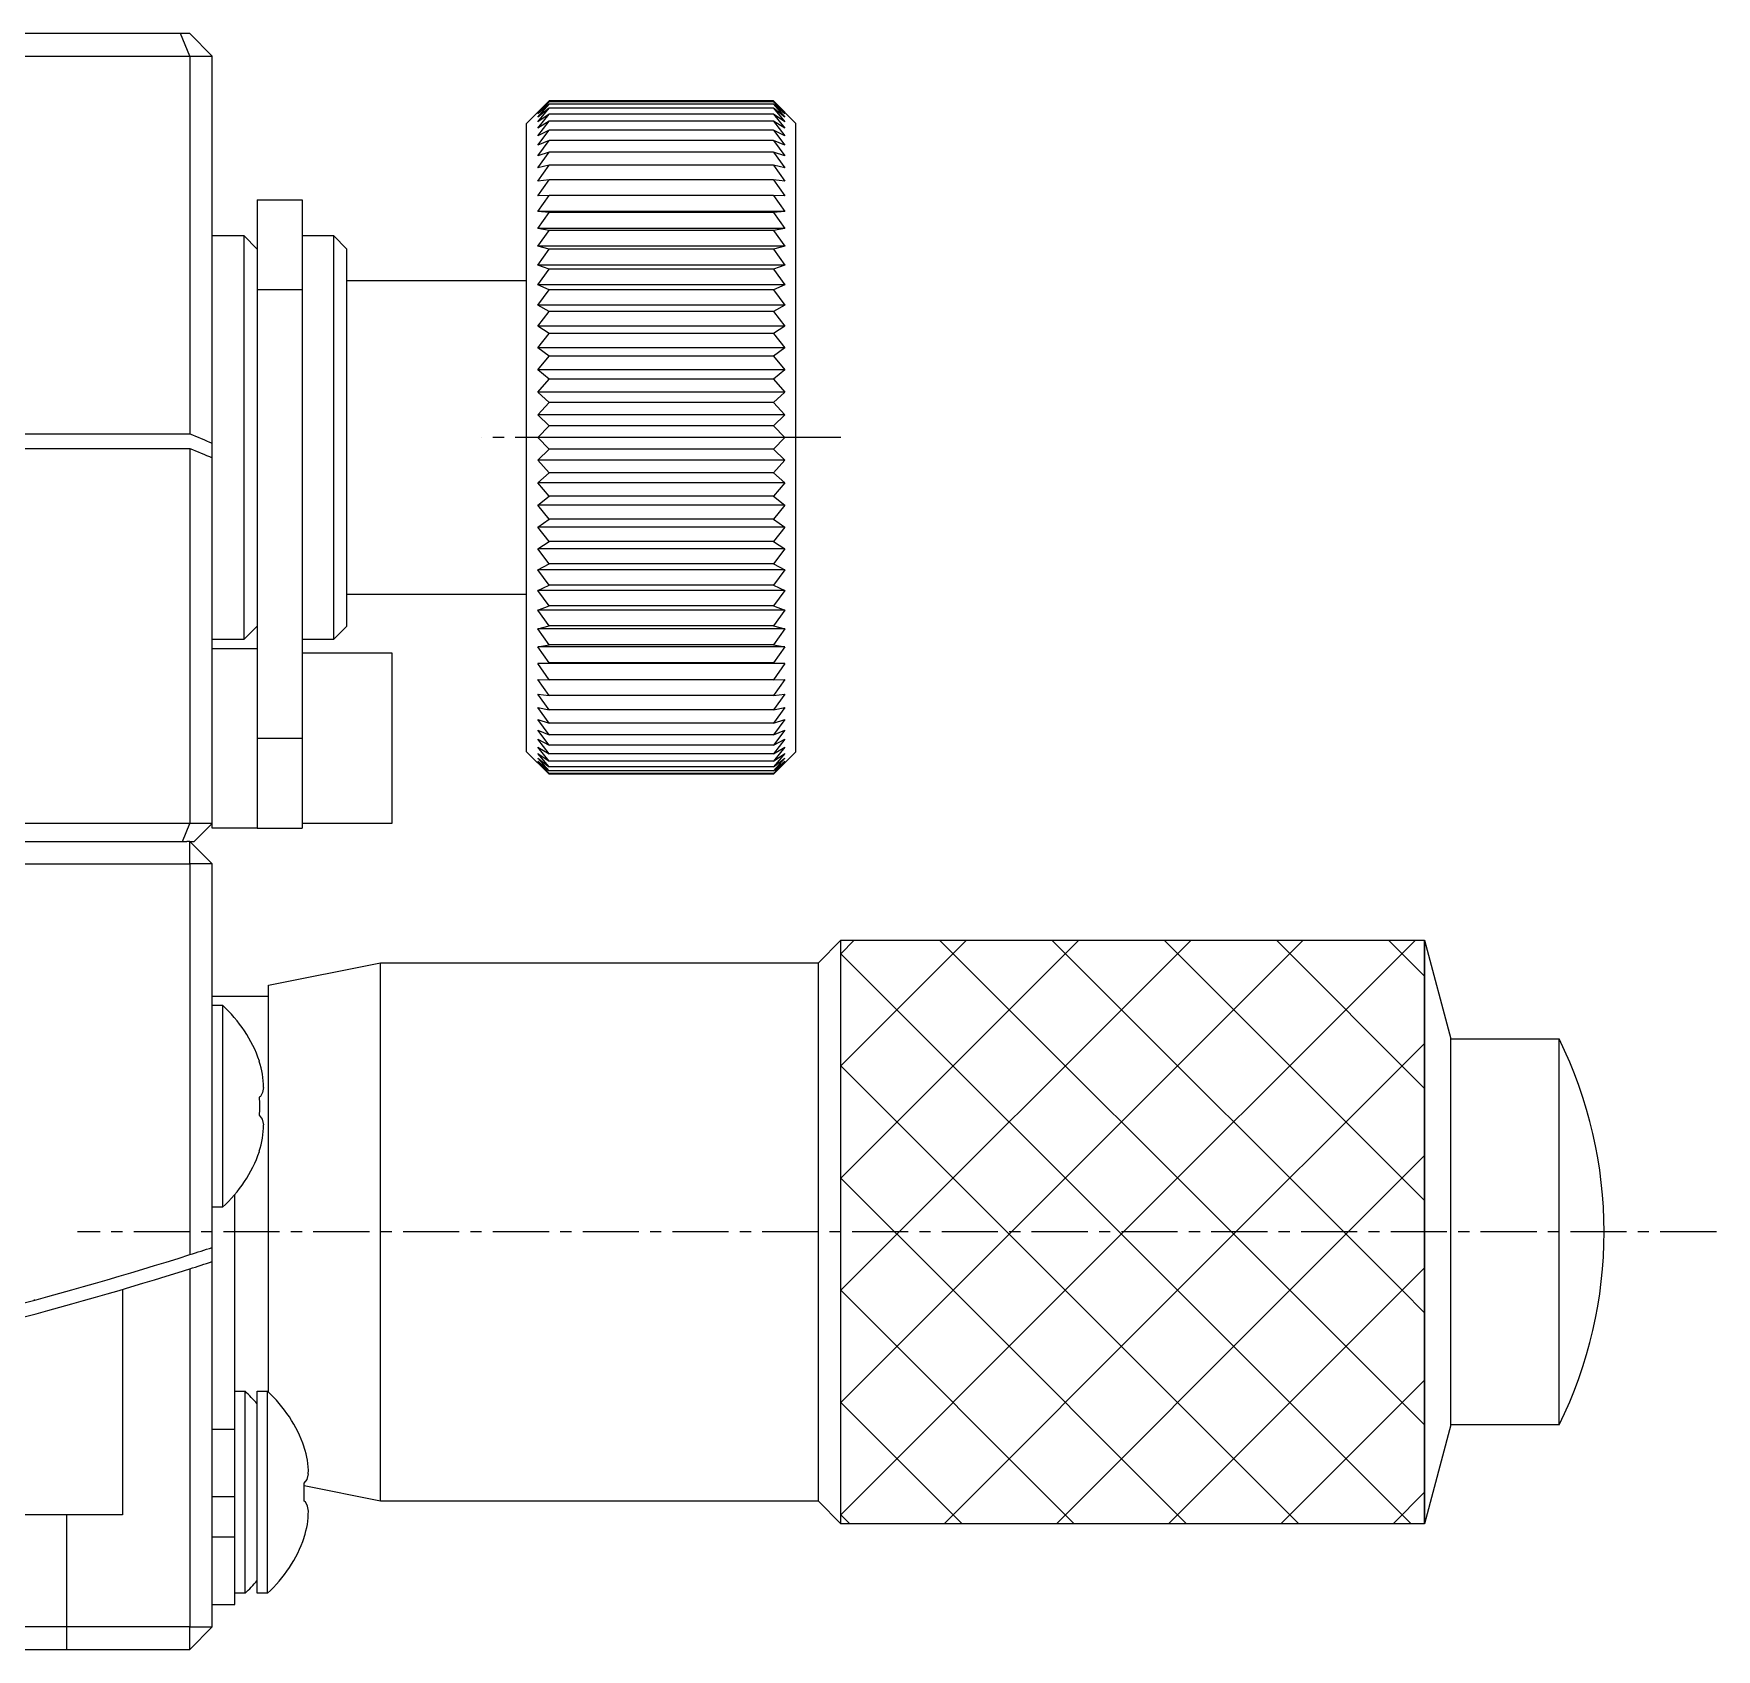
# Model space of a CAD drawing. Extents: x 52 to 451, y 54 to 360.
# Drawn here: x 238.26 to 275.74, y 82.16 to 118.16 of the extents above; entities that cross this region are included whole.
import ezdxf

# ---------------------------------------------------------------- set-up
doc = ezdxf.new("R2010")
doc.units = 0
doc.linetypes.add('CENTER', pattern=[2, 1.25, -0.25, 0.25, -0.25])
doc.layers.get('0').update_dxf_attribs({"linetype": 'CONTINUOUS'})
doc.layers.add('CENTER', color=1, linetype='CENTER')

msp = doc.modelspace()

# ---------------------------------------------------------------- linework, layer by layer
at = {"color": 7, "linetype": 'CONTINUOUS'}
for p, q in [((241.53, 118.161), (192.944, 118.161)), ((241.737, 118.161), (241.53, 118.161)), ((241.737, 117.661), (241.53, 118.161)), ((242.237, 117.661), (241.737, 118.161)), ((192.737, 117.661), (241.737, 117.661)), ((241.737, 117.661), (241.737, 109.246)), ((241.737, 117.661), (242.237, 117.661)), ((242.237, 109.036), (242.237, 117.661)), ((249.237, 116.161), (249.737, 116.661)), ((249.488, 116.408), (249.737, 116.661)), ((249.737, 116.643), (249.488, 116.408)), ((249.488, 116.372), (249.737, 116.643)), ((249.737, 116.588), (249.488, 116.372)), ((249.488, 116.302), (249.737, 116.588)), ((254.737, 116.661), (249.737, 116.661)), ((254.737, 116.643), (249.737, 116.643)), ((254.737, 116.588), (249.737, 116.588)), ((254.737, 116.661), (255.237, 116.161)), ((254.737, 116.661), (254.986, 116.408)), ((254.737, 116.643), (254.986, 116.372)), ((254.986, 116.408), (254.737, 116.643)), ((254.737, 116.588), (254.986, 116.302)), ((254.986, 116.372), (254.737, 116.588)), ((249.737, 116.497), (249.488, 116.302)), ((249.488, 116.197), (249.737, 116.497)), ((249.737, 116.37), (249.488, 116.197)), ((249.488, 116.057), (249.737, 116.37)), ((249.737, 116.209), (249.488, 116.057)), ((249.488, 115.884), (249.737, 116.209)), ((254.737, 116.497), (249.737, 116.497)), ((254.737, 116.37), (249.737, 116.37)), ((254.737, 116.209), (249.737, 116.209)), ((254.737, 116.497), (254.986, 116.197)), ((254.986, 116.302), (254.737, 116.497)), ((254.737, 116.37), (254.986, 116.057)), ((254.986, 116.197), (254.737, 116.37)), ((254.737, 116.209), (254.986, 115.884)), ((254.986, 116.057), (254.737, 116.209)), ((249.237, 102.161), (249.237, 116.161)), ((249.737, 116.012), (249.488, 115.884)), ((249.488, 115.678), (249.737, 116.012)), ((254.737, 116.012), (249.737, 116.012)), ((254.737, 116.012), (254.986, 115.678)), ((254.986, 115.884), (254.737, 116.012)), ((255.237, 102.161), (255.237, 116.161)), ((249.737, 115.783), (249.488, 115.678)), ((249.488, 115.441), (249.737, 115.783)), ((249.737, 115.521), (249.488, 115.441)), ((249.488, 115.172), (249.737, 115.521)), ((254.737, 115.783), (249.737, 115.783)), ((254.737, 115.521), (249.737, 115.521)), ((254.737, 115.783), (254.986, 115.441)), ((254.986, 115.678), (254.737, 115.783)), ((254.737, 115.521), (254.986, 115.172)), ((254.986, 115.441), (254.737, 115.521)), ((249.737, 115.228), (249.488, 115.172)), ((249.488, 114.875), (249.737, 115.228)), ((254.737, 115.228), (249.737, 115.228)), ((254.737, 115.228), (254.986, 114.875)), ((254.986, 115.172), (254.737, 115.228)), ((249.737, 114.906), (249.488, 114.875)), ((249.488, 114.55), (249.737, 114.906)), ((254.737, 114.906), (249.737, 114.906)), ((254.737, 114.906), (254.986, 114.55)), ((254.986, 114.875), (254.737, 114.906)), ((243.237, 114.461), (243.237, 112.461)), ((243.237, 114.461), (244.237, 114.461)), ((244.237, 114.461), (244.237, 112.461)), ((249.488, 114.198), (249.737, 114.556)), ((249.737, 114.556), (249.488, 114.55)), ((254.737, 114.556), (249.737, 114.556)), ((254.737, 114.556), (254.986, 114.198)), ((254.986, 114.55), (254.737, 114.556)), ((254.986, 114.198), (249.488, 114.198)), ((249.737, 114.179), (249.488, 114.198)), ((249.488, 113.822), (249.737, 114.179)), ((254.737, 114.179), (249.737, 114.179)), ((254.986, 114.198), (254.737, 114.179)), ((254.737, 114.179), (254.986, 113.822)), ((242.237, 113.661), (242.937, 113.661)), ((242.937, 113.661), (243.237, 113.361)), ((242.937, 113.661), (242.937, 109.161)), ((244.237, 113.661), (244.937, 113.661)), ((244.937, 113.661), (245.237, 113.361)), ((244.937, 113.661), (244.937, 109.161)), ((254.986, 113.822), (249.488, 113.822)), ((249.737, 113.778), (249.488, 113.822)), ((249.488, 113.423), (249.737, 113.778)), ((254.737, 113.778), (249.737, 113.778)), ((254.986, 113.822), (254.737, 113.778)), ((254.737, 113.778), (254.986, 113.423)), ((245.237, 109.161), (245.237, 113.361)), ((254.986, 113.423), (249.488, 113.423)), ((249.737, 113.355), (249.488, 113.423)), ((249.488, 113.003), (249.737, 113.355)), ((254.737, 113.355), (249.737, 113.355)), ((254.986, 113.423), (254.737, 113.355)), ((254.737, 113.355), (254.986, 113.003)), ((254.986, 113.003), (249.488, 113.003)), ((249.737, 112.911), (249.488, 113.003)), ((249.488, 112.565), (249.737, 112.911)), ((254.737, 112.911), (249.737, 112.911)), ((254.986, 113.003), (254.737, 112.911)), ((254.737, 112.911), (254.986, 112.565)), ((243.237, 112.461), (243.237, 102.461)), ((244.237, 112.461), (244.237, 102.461)), ((245.237, 112.661), (249.237, 112.661)), ((254.986, 112.565), (249.488, 112.565)), ((249.737, 112.449), (249.488, 112.565)), ((249.488, 112.11), (249.737, 112.449)), ((254.737, 112.449), (249.737, 112.449)), ((254.986, 112.565), (254.737, 112.449)), ((254.737, 112.449), (254.986, 112.11)), ((254.986, 112.11), (249.488, 112.11)), ((249.737, 111.97), (249.488, 112.11)), ((254.986, 112.11), (254.737, 111.97)), ((249.488, 111.641), (249.737, 111.97)), ((254.737, 111.97), (249.737, 111.97)), ((254.737, 111.97), (254.986, 111.641)), ((254.986, 111.641), (249.488, 111.641)), ((249.737, 111.478), (249.488, 111.641)), ((249.488, 111.16), (249.737, 111.478)), ((254.737, 111.478), (249.737, 111.478)), ((254.986, 111.641), (254.737, 111.478)), ((254.737, 111.478), (254.986, 111.16)), ((254.986, 111.16), (249.488, 111.16)), ((249.737, 110.975), (249.488, 111.16)), ((249.488, 110.668), (249.737, 110.975)), ((254.737, 110.975), (249.737, 110.975)), ((254.986, 111.16), (254.737, 110.975)), ((254.737, 110.975), (254.986, 110.668)), ((254.986, 110.668), (249.488, 110.668)), ((249.737, 110.463), (249.488, 110.668)), ((254.986, 110.668), (254.737, 110.463)), ((249.488, 110.17), (249.737, 110.463)), ((254.737, 110.463), (249.737, 110.463)), ((254.737, 110.463), (254.986, 110.17)), ((254.986, 110.17), (249.488, 110.17)), ((249.737, 109.945), (249.488, 110.17)), ((249.488, 109.667), (249.737, 109.945)), ((254.737, 109.945), (249.737, 109.945)), ((254.986, 110.17), (254.737, 109.945)), ((254.737, 109.945), (254.986, 109.667)), ((254.986, 109.667), (249.488, 109.667)), ((249.737, 109.423), (249.488, 109.667)), ((254.986, 109.667), (254.737, 109.423)), ((235.737, 109.246), (241.737, 109.246)), ((242.937, 109.161), (242.937, 104.661)), ((244.937, 109.161), (244.937, 104.661)), ((245.237, 104.961), (245.237, 109.161)), ((249.488, 109.161), (249.737, 109.423)), ((254.986, 109.161), (249.488, 109.161)), ((249.737, 108.899), (249.488, 109.161)), ((254.737, 109.423), (249.737, 109.423)), ((254.737, 109.423), (254.986, 109.161)), ((254.986, 109.161), (254.737, 108.899)), ((228.737, 108.92), (241.737, 108.92)), ((241.737, 108.92), (241.737, 100.561)), ((242.237, 108.711), (242.237, 109.036)), ((242.237, 100.561), (242.237, 108.711)), ((249.488, 108.655), (249.737, 108.899)), ((254.737, 108.899), (249.737, 108.899)), ((254.737, 108.899), (254.986, 108.655)), ((254.986, 108.655), (249.488, 108.655)), ((249.737, 108.377), (249.488, 108.655)), ((249.488, 108.152), (249.737, 108.377)), ((254.737, 108.377), (249.737, 108.377)), ((254.986, 108.655), (254.737, 108.377)), ((254.737, 108.377), (254.986, 108.152)), ((254.986, 108.152), (249.488, 108.152)), ((249.737, 107.858), (249.488, 108.152)), ((254.986, 108.152), (254.737, 107.858)), ((249.488, 107.653), (249.737, 107.858)), ((254.986, 107.653), (249.488, 107.653)), ((249.737, 107.346), (249.488, 107.653)), ((254.737, 107.858), (249.737, 107.858)), ((254.737, 107.858), (254.986, 107.653)), ((254.986, 107.653), (254.737, 107.346)), ((249.488, 107.162), (249.737, 107.346)), ((254.737, 107.346), (249.737, 107.346)), ((254.737, 107.346), (254.986, 107.162)), ((254.986, 107.162), (249.488, 107.162)), ((249.737, 106.843), (249.488, 107.162)), ((249.488, 106.681), (249.737, 106.843)), ((254.737, 106.843), (249.737, 106.843)), ((254.986, 107.162), (254.737, 106.843)), ((254.737, 106.843), (254.986, 106.681)), ((254.986, 106.681), (249.488, 106.681)), ((249.737, 106.351), (249.488, 106.681)), ((254.986, 106.681), (254.737, 106.351)), ((249.488, 106.211), (249.737, 106.351)), ((254.986, 106.211), (249.488, 106.211)), ((249.737, 105.873), (249.488, 106.211)), ((254.737, 106.351), (249.737, 106.351)), ((254.737, 106.351), (254.986, 106.211)), ((254.986, 106.211), (254.737, 105.873)), ((249.488, 105.757), (249.737, 105.873)), ((254.986, 105.757), (249.488, 105.757)), ((249.737, 105.411), (249.488, 105.757)), ((254.737, 105.873), (249.737, 105.873)), ((254.737, 105.873), (254.986, 105.757)), ((254.986, 105.757), (254.737, 105.411)), ((249.237, 105.661), (245.237, 105.661)), ((249.488, 105.318), (249.737, 105.411)), ((254.986, 105.318), (249.488, 105.318)), ((249.737, 104.967), (249.488, 105.318)), ((254.737, 105.411), (249.737, 105.411)), ((254.737, 105.411), (254.986, 105.318)), ((254.986, 105.318), (254.737, 104.967)), ((243.237, 104.961), (242.937, 104.661)), ((245.237, 104.961), (244.937, 104.661)), ((249.488, 104.899), (249.737, 104.967)), ((254.737, 104.967), (249.737, 104.967)), ((254.737, 104.967), (254.986, 104.899)), ((242.937, 104.661), (242.237, 104.661)), ((244.937, 104.661), (244.237, 104.661)), ((254.986, 104.899), (249.488, 104.899)), ((249.737, 104.543), (249.488, 104.899)), ((254.986, 104.899), (254.737, 104.543)), ((242.237, 104.461), (243.237, 104.461)), ((244.237, 104.361), (246.237, 104.361)), ((246.237, 104.361), (246.237, 100.561)), ((249.488, 104.5), (249.737, 104.543)), ((254.986, 104.5), (249.488, 104.5)), ((249.737, 104.142), (249.488, 104.5)), ((254.737, 104.543), (249.737, 104.543)), ((254.737, 104.543), (254.986, 104.5)), ((254.986, 104.5), (254.737, 104.142)), ((249.488, 104.124), (249.737, 104.142)), ((254.986, 104.124), (249.488, 104.124)), ((249.737, 103.766), (249.488, 104.124)), ((254.737, 104.142), (249.737, 104.142)), ((254.737, 104.142), (254.986, 104.124)), ((254.986, 104.124), (254.737, 103.766)), ((249.488, 103.772), (249.737, 103.766)), ((249.737, 103.416), (249.488, 103.772)), ((249.488, 103.447), (249.737, 103.416)), ((249.737, 103.093), (249.488, 103.447)), ((254.737, 103.766), (249.737, 103.766)), ((254.986, 103.772), (254.737, 103.416)), ((254.737, 103.766), (254.986, 103.772)), ((254.986, 103.447), (254.737, 103.093)), ((254.737, 103.416), (254.986, 103.447)), ((249.488, 103.149), (249.737, 103.093)), ((249.737, 102.8), (249.488, 103.149)), ((254.737, 103.416), (249.737, 103.416)), ((254.737, 103.093), (249.737, 103.093)), ((254.986, 103.149), (254.737, 102.8)), ((254.737, 103.093), (254.986, 103.149)), ((249.488, 102.881), (249.737, 102.8)), ((249.737, 102.539), (249.488, 102.881)), ((254.737, 102.8), (249.737, 102.8)), ((254.986, 102.881), (254.737, 102.539)), ((254.737, 102.8), (254.986, 102.881)), ((243.237, 102.461), (243.237, 100.461)), ((244.237, 102.461), (244.237, 100.461)), ((249.488, 102.643), (249.737, 102.539)), ((249.737, 102.309), (249.488, 102.643)), ((249.488, 102.438), (249.737, 102.309)), ((249.737, 102.113), (249.488, 102.438)), ((254.737, 102.539), (249.737, 102.539)), ((254.986, 102.643), (254.737, 102.309)), ((254.737, 102.539), (254.986, 102.643)), ((254.986, 102.438), (254.737, 102.113)), ((254.737, 102.309), (254.986, 102.438)), ((249.737, 101.661), (249.237, 102.161)), ((249.488, 102.264), (249.737, 102.113)), ((249.737, 101.951), (249.488, 102.264)), ((249.488, 102.125), (249.737, 101.951)), ((249.737, 101.825), (249.488, 102.125)), ((249.488, 102.02), (249.737, 101.825)), ((249.737, 101.734), (249.488, 102.02)), ((249.488, 101.949), (249.737, 101.734)), ((249.737, 101.679), (249.488, 101.949)), ((254.737, 102.309), (249.737, 102.309)), ((254.737, 102.113), (249.737, 102.113)), ((254.737, 101.951), (249.737, 101.951)), ((254.986, 102.264), (254.737, 101.951)), ((254.737, 102.113), (254.986, 102.264)), ((255.237, 102.161), (254.737, 101.661)), ((254.986, 102.125), (254.737, 101.825)), ((254.737, 101.951), (254.986, 102.125)), ((254.986, 102.02), (254.737, 101.734)), ((254.737, 101.825), (254.986, 102.02)), ((254.986, 101.949), (254.737, 101.679)), ((254.737, 101.734), (254.986, 101.949)), ((249.488, 101.914), (249.737, 101.679)), ((249.737, 101.661), (249.488, 101.914)), ((254.737, 101.825), (249.737, 101.825)), ((254.737, 101.734), (249.737, 101.734)), ((254.737, 101.679), (249.737, 101.679)), ((254.737, 101.661), (249.737, 101.661)), ((254.986, 101.914), (254.737, 101.661)), ((254.737, 101.679), (254.986, 101.914)), ((241.737, 100.561), (230.237, 100.561)), ((241.571, 100.161), (241.737, 100.561)), ((242.237, 100.561), (241.737, 100.561)), ((241.837, 100.161), (242.237, 100.561)), ((242.237, 100.461), (242.237, 100.561)), ((243.237, 100.461), (242.237, 100.461)), ((243.237, 100.461), (244.237, 100.461)), ((246.237, 100.561), (244.237, 100.561)), ((230.637, 100.161), (241.571, 100.161)), ((241.571, 100.161), (241.671, 100.161)), ((241.737, 100.161), (241.671, 100.161)), ((241.737, 99.661), (241.737, 100.161)), ((242.237, 99.661), (241.737, 100.161)), ((241.737, 100.161), (241.837, 100.161)), ((217.237, 99.661), (241.737, 99.661)), ((241.737, 99.661), (241.737, 90.955)), ((242.237, 99.661), (241.737, 99.661)), ((242.237, 91.115), (242.237, 99.661)), ((255.737, 97.461), (256.237, 97.961)), ((256.237, 84.961), (256.237, 97.961)), ((256.237, 97.961), (269.237, 97.961)), ((269.237, 91.461), (269.237, 97.961)), ((269.237, 97.961), (269.827, 95.761)), ((269.237, 97.961), (269.237, 84.961)), ((243.487, 96.961), (245.987, 97.461)), ((245.987, 97.461), (255.737, 97.461)), ((245.987, 91.461), (245.987, 97.461)), ((255.737, 91.461), (255.737, 97.461)), ((242.237, 96.711), (243.487, 96.711)), ((243.487, 91.461), (243.487, 96.961)), ((242.237, 96.511), (242.466, 96.511)), ((242.466, 96.511), (242.466, 94.261)), ((269.827, 91.461), (269.827, 95.761)), ((269.827, 95.761), (272.237, 95.761)), ((272.237, 91.461), (272.237, 95.761)), ((243.286, 95.268), (243.281, 95.262)), ((243.31, 94.477), (243.281, 94.461)), ((243.281, 94.461), (243.286, 94.324)), ((243.359, 94.569), (243.31, 94.477)), ((243.378, 94.679), (243.359, 94.569)), ((242.466, 94.261), (242.466, 92.011)), ((243.286, 94.192), (243.281, 94.061)), ((243.286, 94.324), (243.286, 94.192)), ((243.281, 94.061), (243.352, 93.974)), ((243.352, 93.974), (243.377, 93.847)), ((243.281, 93.26), (243.286, 93.254)), ((242.737, 87.063), (242.737, 92.293)), ((242.466, 92.011), (242.237, 92.011)), ((243.487, 87.891), (243.487, 91.461)), ((245.987, 85.461), (245.987, 91.461)), ((255.737, 85.461), (255.737, 91.461)), ((256.237, 84.961), (256.237, 91.461)), ((269.827, 87.161), (269.827, 91.461)), ((272.237, 87.161), (272.237, 91.461)), ((242.237, 90.8), (242.237, 91.115)), ((242.237, 82.661), (242.237, 90.8)), ((241.737, 90.64), (241.737, 82.661)), ((238.28, 89.945), (238.281, 89.957)), ((242.737, 87.911), (242.966, 87.911)), ((242.966, 83.411), (242.966, 87.911)), ((243.237, 83.411), (243.237, 87.911)), ((243.237, 87.911), (243.466, 87.911)), ((243.466, 83.411), (243.466, 87.911)), ((242.737, 85.563), (242.737, 87.063)), ((269.827, 87.161), (269.237, 84.961)), ((272.237, 87.161), (269.827, 87.161)), ((244.281, 86.662), (244.286, 86.668)), ((244.281, 85.861), (244.352, 85.947)), ((244.286, 85.729), (244.281, 85.861)), ((244.352, 85.947), (244.377, 86.075)), ((242.737, 84.661), (242.737, 85.563)), ((244.281, 85.461), (244.286, 85.598)), ((244.31, 85.445), (244.281, 85.461)), ((245.987, 85.461), (244.283, 85.802)), ((244.286, 85.598), (244.286, 85.729)), ((255.737, 85.461), (245.987, 85.461)), ((256.237, 84.961), (255.737, 85.461)), ((244.359, 85.352), (244.31, 85.445)), ((244.378, 85.242), (244.359, 85.352)), ((269.237, 84.961), (256.237, 84.961)), ((242.737, 83.161), (242.737, 84.661)), ((244.286, 84.654), (244.281, 84.66)), ((242.966, 83.411), (242.737, 83.411)), ((243.466, 83.411), (243.237, 83.411)), ((242.237, 83.161), (242.737, 83.161)), ((241.737, 82.661), (232.109, 82.661)), ((241.737, 82.161), (242.237, 82.661)), ((241.737, 82.161), (241.737, 82.661)), ((241.737, 82.661), (242.237, 82.661)), ((230.737, 82.161), (241.737, 82.161))]:
    msp.add_line(p, q, dxfattribs=at)
at = {"color": 3, "linetype": 'CONTINUOUS'}
for p, q in [((243.237, 112.461), (244.237, 112.461)), ((243.237, 102.461), (244.237, 102.461)), ((256.237, 91.461), (256.237, 97.961)), ((256.237, 97.961), (269.237, 97.961)), ((256.237, 97.661), (256.537, 97.961)), ((256.237, 95.161), (259.037, 97.961)), ((256.237, 92.661), (261.537, 97.961)), ((256.237, 90.161), (264.037, 97.961)), ((258.437, 97.961), (266.237, 90.161)), ((258.737, 90.161), (266.537, 97.961)), ((260.937, 97.961), (268.737, 90.161)), ((261.237, 90.161), (269.037, 97.961)), ((263.437, 97.961), (269.237, 92.161)), ((265.937, 97.961), (269.237, 94.661)), ((268.437, 97.961), (269.237, 97.161)), ((256.237, 97.661), (263.737, 90.161)), ((263.737, 90.161), (269.237, 95.661)), ((256.237, 95.161), (261.237, 90.161)), ((266.237, 90.161), (269.237, 93.161)), ((256.237, 92.661), (258.737, 90.161)), ((269.237, 84.961), (269.237, 91.461)), ((268.737, 90.161), (269.237, 90.661)), ((240.237, 90.182), (240.237, 85.161)), ((256.237, 87.661), (258.737, 90.161)), ((256.237, 85.161), (261.237, 90.161)), ((256.237, 90.161), (261.437, 84.961)), ((258.537, 84.961), (263.737, 90.161)), ((258.737, 90.161), (263.937, 84.961)), ((261.037, 84.961), (266.237, 90.161)), ((261.237, 90.161), (266.437, 84.961)), ((263.537, 84.961), (268.737, 90.161)), ((263.737, 90.161), (268.937, 84.961)), ((266.237, 90.161), (269.237, 87.161)), ((268.737, 90.161), (269.237, 89.661)), ((266.037, 84.961), (269.237, 88.161)), ((256.237, 87.661), (258.937, 84.961)), ((242.737, 87.063), (242.237, 87.063)), ((242.237, 85.563), (242.737, 85.563)), ((268.537, 84.961), (269.237, 85.661)), ((240.237, 85.161), (234.237, 85.161)), ((238.987, 85.161), (238.987, 82.161)), ((256.237, 85.161), (256.437, 84.961)), ((269.237, 84.961), (256.237, 84.961)), ((242.737, 84.661), (242.237, 84.661))]:
    msp.add_line(p, q, dxfattribs=at)
at = {"color": 7, "linetype": 'CONTINUOUS'}
for centre, radius, start, end in [((266.737, 168.161), 64, 247.00661, 247.49199), ((266.737, 168.161), 64.3, 247.11999, 247.60272), ((240.409, 94.261), 3.049, 19.2797, 47.5641), ((263.492, 91.461), 9.745, 333.8162, 26.1838), ((241.764, 94.712), 1.613, 358.8293, 19.9286), ((241.802, 93.803), 1.575, 339.8348, 1.6013), ((240.409, 94.261), 3.049, 312.4359, 340.7205), ((217.237, 168.161), 81, 287.60597, 287.97741), ((217.237, 168.161), 81, 281.39261, 287.60597), ((217.237, 168.161), 81.3, 287.53889, 287.90882), ((217.237, 168.161), 81.3, 281.35001, 287.53889), ((240.909, 85.661), 3.049, 40.2067, 47.5641), ((241.409, 85.661), 3.049, 19.2797, 47.5641), ((242.802, 86.119), 1.575, 358.3993, 20.1654), ((242.764, 85.209), 1.613, 340.0717, 1.1712), ((241.409, 85.661), 3.049, 312.4359, 340.7205), ((240.909, 85.661), 3.049, 312.4359, 319.7933)]:
    msp.add_arc(centre, radius, start, end, dxfattribs=at)
at = {"layer": 'CENTER', "color": 1, "linetype": 'CENTER'}
for p, q in [((256.237, 109.161), (248.237, 109.161)), ((275.737, 91.461), (239.237, 91.461))]:
    msp.add_line(p, q, dxfattribs=at)

doc.saveas('drawing.dxf')
